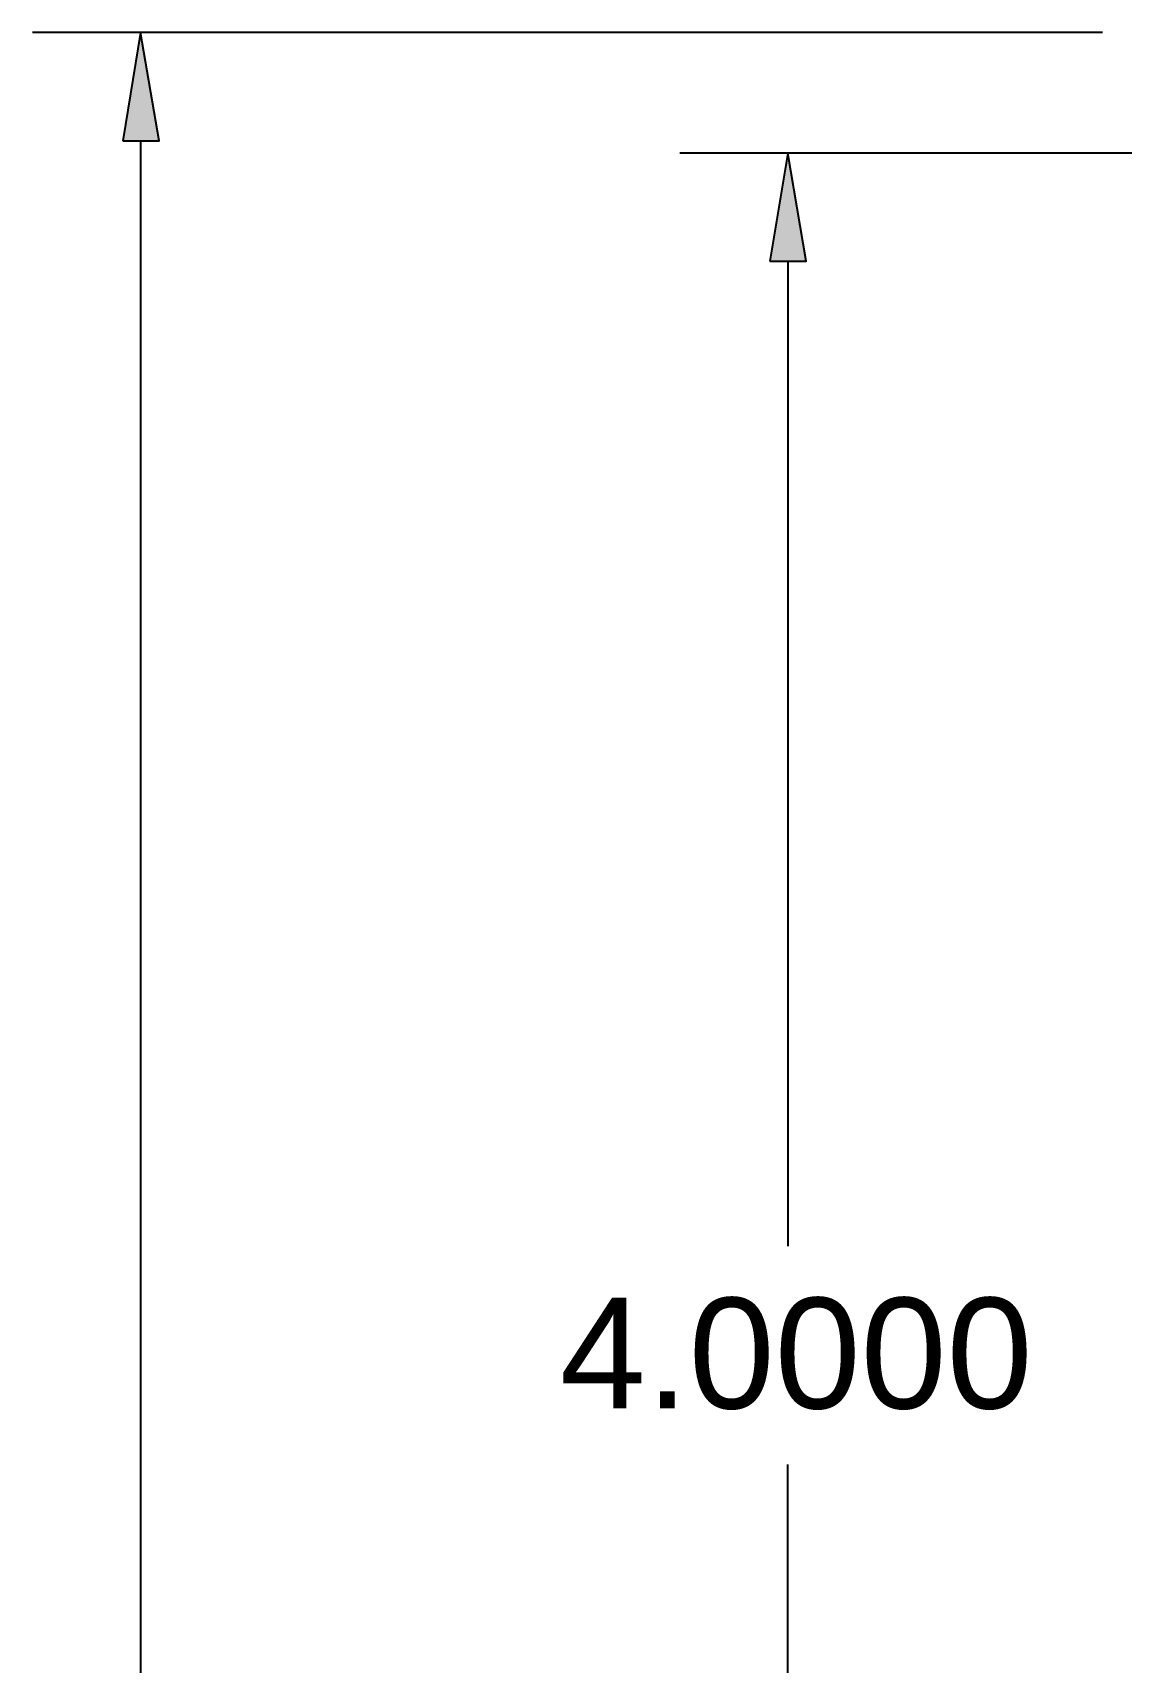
# Model space of a CAD drawing. Header units: millimetres. Extents: x 43 to 258, y 87 to 343.
# Drawn here: x 46.19 to 67.42, y 284.09 to 315.85 of the extents above; entities that cross this region are included whole.
import ezdxf

# ---------------------------------------------------------------- set-up
doc = ezdxf.new("R2010")
doc.units = ezdxf.units.MM
doc.header["$MEASUREMENT"] = 0
doc.layers.get('0').update_dxf_attribs({"linetype": 'CONTINUOUS'})
doc.styles.add('Arial$001H0', font='')
doc.styles.get('Arial$001H0').set_extended_font_data('Arial')

msp = doc.modelspace()

# ---------------------------------------------------------------- hatches: boundary and pattern name
at = {"true_color": 0x000006}
for points in [[(47.95, 313.743), (48.659, 313.743), (48.299, 315.849)], [(60.565, 311.393), (61.274, 311.393), (60.914, 313.499)]]:
    msp.add_hatch(color=0, dxfattribs=at).paths.add_polyline_path(points)

# ---------------------------------------------------------------- linework, layer by layer
at = {"color": 0, "linetype": 'Continuous', "lineweight": 25, "true_color": 0x000006}
for p, q in [((67.052, 315.849), (46.193, 315.849)), ((48.299, 313.743), (48.299, 203.782)), ((69.391, 313.499), (58.808, 313.499)), ((60.914, 311.393), (60.914, 292.206)), ((60.914, 268.764), (60.914, 287.951))]:
    msp.add_line(p, q, dxfattribs=at)
at = {"color": 0, "linetype": 'Continuous', "lineweight": -2, "true_color": 0x000006}
for points in [[(47.95, 313.743), (48.659, 313.743), (48.299, 315.849)], [(60.565, 311.393), (61.274, 311.393), (60.914, 313.499)]]:
    msp.add_lwpolyline(points, close=True, dxfattribs=at)

# ---------------------------------------------------------------- texts
at = {"color": 0, "true_color": 0x000006, "style": 'Arial$001H0'}
msp.add_text('4.0000', height=2.1576, dxfattribs=at).set_placement((56.469, 289.041))

doc.saveas('drawing.dxf')
